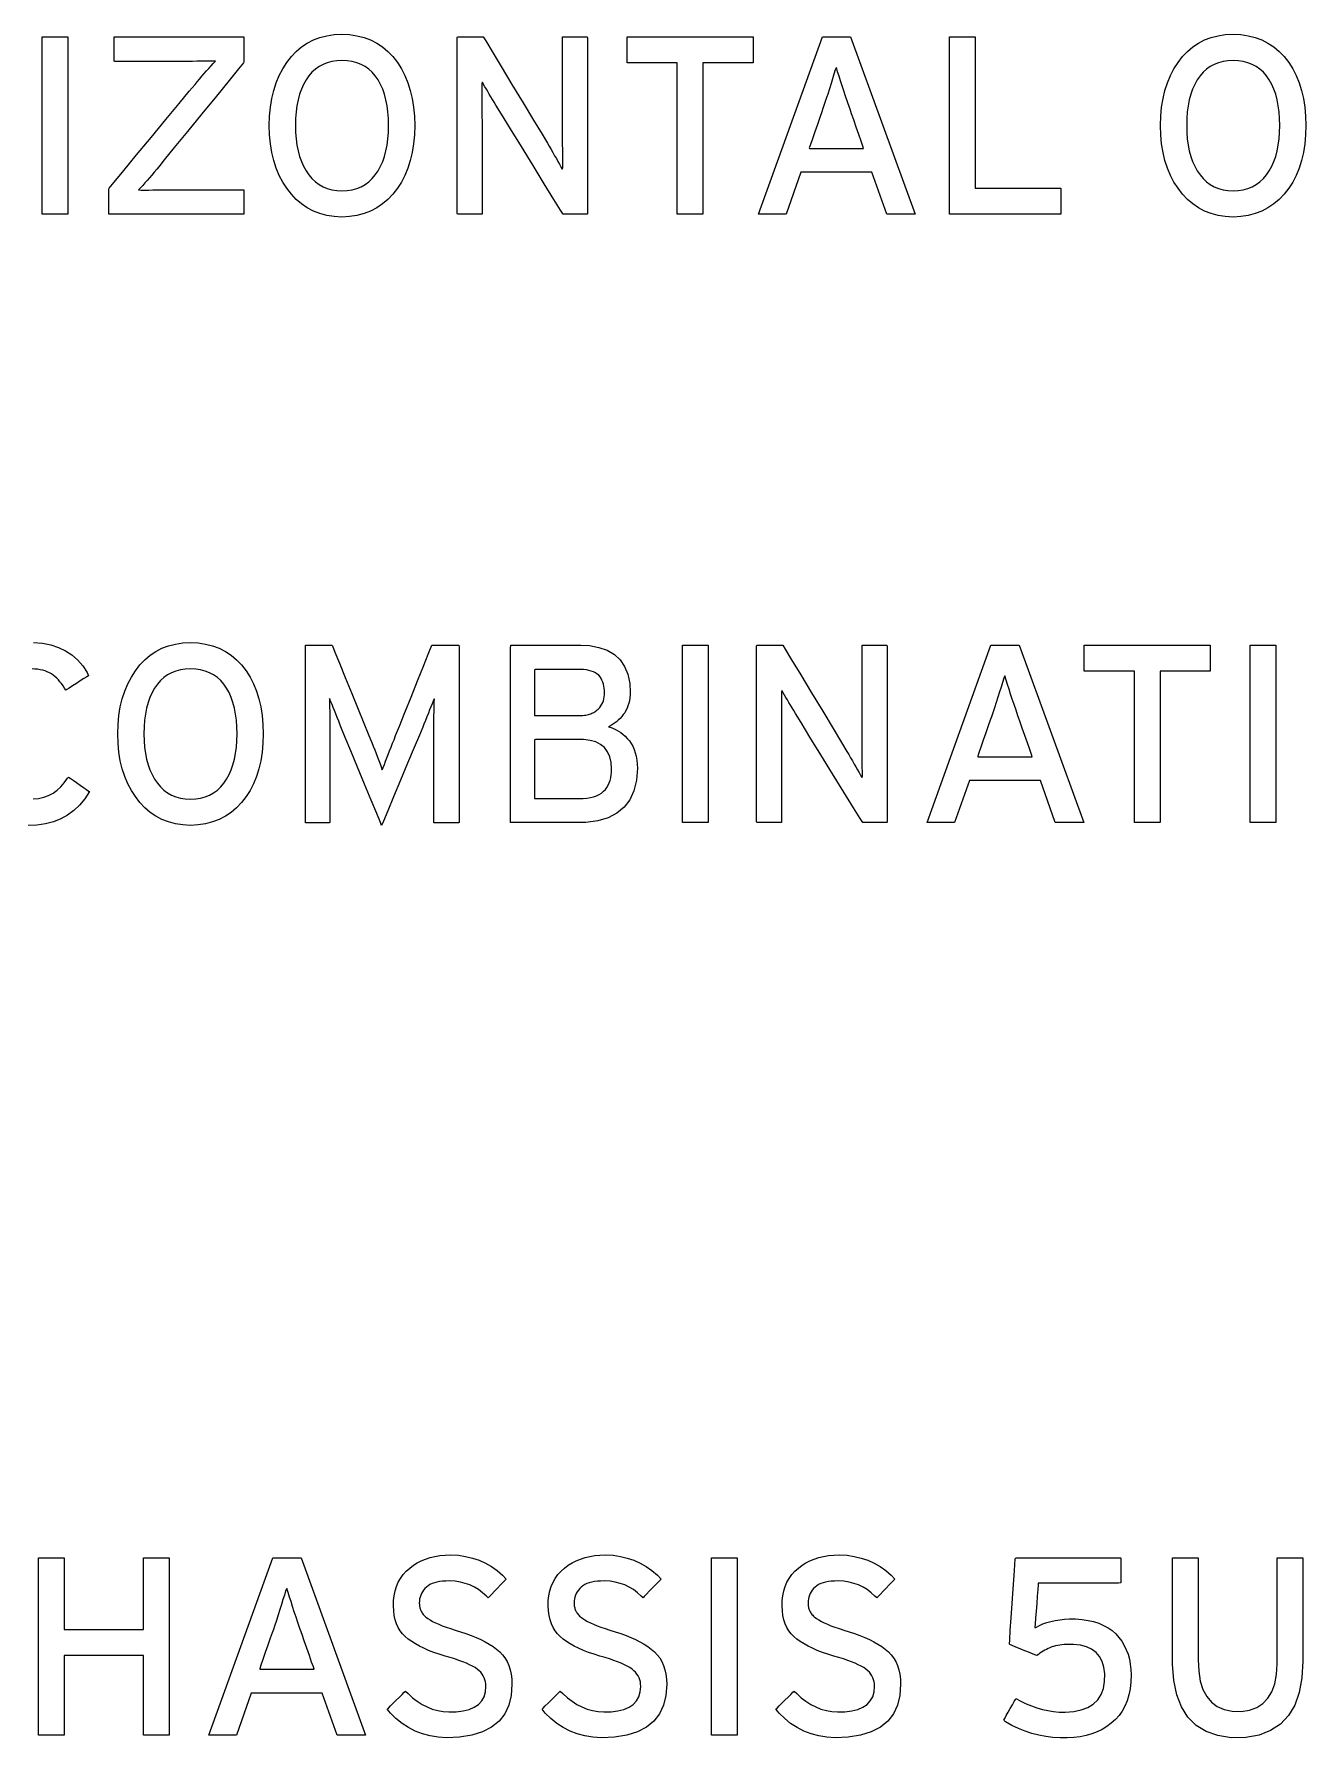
# Model space of a CAD drawing. Extents: x 1 to 47.7, y 0.2 to 35.
# Drawn here: x 8.923 to 10.805, y 24.496 to 27.017 of the extents above; entities that cross this region are included whole.
import ezdxf

# ---------------------------------------------------------------- set-up
doc = ezdxf.new("R2010")
doc.units = 0
doc.header["$MEASUREMENT"] = 0
doc.layers.add('8_0_____DWG', color=7, linetype='CONTINUOUS')

msp = doc.modelspace()

# ---------------------------------------------------------------- linework, layer by layer
at = {"layer": '8_0_____DWG'}
for points in [[(8.9343, 26.75), (8.9343, 27.0124), (8.9724, 27.0124), (8.9724, 26.75), (8.9343, 26.75)], [(9.9123, 26.9739), (9.9123, 26.75), (9.8742, 26.75), (9.8742, 26.9739), (9.8001, 26.9739), (9.8001, 27.0124), (9.9865, 27.0124), (9.9865, 26.9739), (9.9123, 26.9739)], [(10.1842, 26.75), (10.1622, 26.8123), (10.0571, 26.8123), (10.0353, 26.75), (9.9945, 26.75), (10.089, 27.0124), (10.1308, 27.0124), (10.2263, 26.75), (10.1842, 26.75)], [(10.2771, 26.75), (10.2771, 27.0124), (10.3151, 27.0124), (10.3151, 26.7884), (10.4419, 26.7884), (10.4419, 26.75), (10.2771, 26.75)], [(8.9216, 26.1165), (8.9349, 26.1154), (8.9472, 26.113), (8.9586, 26.1093), (8.969, 26.1043), (8.9784, 26.0981), (8.9869, 26.0907), (8.9945, 26.082), (9.001, 26.072), (9.0029, 26.0673), (9.0004, 26.0657), (8.9962, 26.063), (8.9909, 26.0596), (8.9852, 26.0559), (8.9796, 26.0522), (8.9747, 26.0491), (8.9712, 26.0469), (8.9697, 26.0459), (8.9678, 26.049), (8.9656, 26.0524), (8.9633, 26.0556), (8.9609, 26.0585), (8.9585, 26.0613), (8.956, 26.0638), (8.9535, 26.0662), (8.9509, 26.0683), (8.9482, 26.0701), (8.9452, 26.0717), (8.9421, 26.0731), (8.9388, 26.0743), (8.9353, 26.0753), (8.9316, 26.0761), (8.9278, 26.0768), (8.9238, 26.0772), (8.9196, 26.0774)], [(9.8821, 25.85), (9.8821, 26.1124), (9.9202, 26.1124), (9.9202, 25.85), (9.8821, 25.85)], [(10.4336, 25.85), (10.4116, 25.9123), (10.3065, 25.9123), (10.2847, 25.85), (10.2439, 25.85), (10.3384, 26.1124), (10.3801, 26.1124), (10.4757, 25.85), (10.4336, 25.85)], [(10.5889, 26.0739), (10.5889, 25.85), (10.5508, 25.85), (10.5508, 26.0739), (10.4766, 26.0739), (10.4766, 26.1124), (10.6631, 26.1124), (10.6631, 26.0739), (10.5889, 26.0739)], [(10.722, 25.85), (10.722, 26.1124), (10.7601, 26.1124), (10.7601, 25.85), (10.722, 25.85)], [(8.921, 25.885), (8.9292, 25.8859), (8.9369, 25.8876), (8.944, 25.8901), (8.9507, 25.8935), (8.9567, 25.8978), (8.9623, 25.903), (8.9673, 25.909), (8.9718, 25.9158), (8.9735, 25.9174), (8.9761, 25.9156), (8.9802, 25.9127), (8.9853, 25.9092), (8.9907, 25.9055), (8.9959, 25.9019), (9.0003, 25.8989), (9.0033, 25.8967), (9.0045, 25.896), (8.9976, 25.8853), (8.9899, 25.8759), (8.9814, 25.8678), (8.9721, 25.861), (8.962, 25.8554), (8.9511, 25.8511), (8.9393, 25.848), (8.9267, 25.8463), (8.914, 25.8459)], [(9.0844, 24.5), (9.0844, 24.6177), (8.9673, 24.6177), (8.9673, 24.5), (8.9293, 24.5), (8.9293, 24.7624), (8.9673, 24.7624), (8.9673, 24.6562), (9.0844, 24.6562), (9.0844, 24.7624), (9.1224, 24.7624), (9.1224, 24.5), (9.0844, 24.5)], [(9.3711, 24.5), (9.3491, 24.5623), (9.244, 24.5623), (9.2222, 24.5), (9.1814, 24.5), (9.2759, 24.7624), (9.3176, 24.7624), (9.4132, 24.5), (9.3711, 24.5)], [(9.9248, 24.5), (9.9248, 24.7624), (9.9629, 24.7624), (9.9629, 24.5), (9.9248, 24.5)]]:
    msp.add_lwpolyline(points, dxfattribs=at)
for points in [[(9.0334, 26.75), (9.0334, 26.7514), (9.0334, 26.7551), (9.0334, 26.7605), (9.0334, 26.7668), (9.0334, 26.7733), (9.0334, 26.7794), (9.0334, 26.7844), (9.0334, 26.7875), (9.0338, 26.7888), (9.0409, 26.7974), (9.0552, 26.8146), (9.0743, 26.8377), (9.0959, 26.8638), (9.1176, 26.8901), (9.1372, 26.9138), (9.1523, 26.9321), (9.1607, 26.9421), (9.1637, 26.9457), (9.1673, 26.95), (9.1708, 26.9542), (9.1743, 26.9582), (9.1778, 26.9621), (9.1811, 26.9659), (9.1844, 26.9695), (9.1876, 26.973), (9.1908, 26.9764), (9.1867, 26.9767), (9.1811, 26.9766), (9.1754, 26.9765), (9.1696, 26.9764), (9.1635, 26.9763), (9.1572, 26.9762), (9.1508, 26.9762), (9.1441, 26.9761), (9.1382, 26.9761), (9.1337, 26.9761), (9.1235, 26.9761), (9.1094, 26.9761), (9.0932, 26.9761), (9.0766, 26.9761), (9.0613, 26.9761), (9.0493, 26.9761), (9.0421, 26.9761), (9.0409, 26.9764), (9.0409, 26.9787), (9.0409, 26.983), (9.0409, 26.9886), (9.0409, 26.9947), (9.0409, 27.0008), (9.0409, 27.0062), (9.0409, 27.0102), (9.0409, 27.0123), (9.0446, 27.0124), (9.0603, 27.0124), (9.0851, 27.0124), (9.1158, 27.0124), (9.1486, 27.0124), (9.1802, 27.0124), (9.2071, 27.0124), (9.2258, 27.0124), (9.2328, 27.0124), (9.2328, 27.011), (9.2328, 27.0073), (9.2328, 27.0019), (9.2328, 26.9957), (9.2328, 26.9891), (9.2328, 26.983), (9.2328, 26.9781), (9.2328, 26.975), (9.2324, 26.9738), (9.2253, 26.9651), (9.2112, 26.9479), (9.1923, 26.9248), (9.171, 26.8986), (9.1495, 26.8723), (9.1301, 26.8486), (9.1152, 26.8303), (9.107, 26.8203), (9.104, 26.8167), (9.1005, 26.8123), (9.0969, 26.8081), (9.0935, 26.8041), (9.0901, 26.8002), (9.0867, 26.7964), (9.0834, 26.7928), (9.0801, 26.7893), (9.0769, 26.786), (9.081, 26.7856), (9.0865, 26.7858), (9.0922, 26.7859), (9.0981, 26.786), (9.1041, 26.7861), (9.1104, 26.7861), (9.1169, 26.7862), (9.1235, 26.7862), (9.1294, 26.7862), (9.1342, 26.7862), (9.145, 26.7862), (9.16, 26.7862), (9.1772, 26.7862), (9.1949, 26.7862), (9.2111, 26.7862), (9.2239, 26.7862), (9.2315, 26.7862), (9.2328, 26.786), (9.2328, 26.7836), (9.2328, 26.7794), (9.2328, 26.7738), (9.2328, 26.7677), (9.2328, 26.7616), (9.2328, 26.7562), (9.2328, 26.7521), (9.2328, 26.7501), (9.229, 26.75), (9.2127, 26.75), (9.1868, 26.75), (9.155, 26.75), (9.1209, 26.75), (9.088, 26.75), (9.0601, 26.75), (9.0407, 26.75)], [(9.4858, 26.8813), (9.4854, 26.8673), (9.4841, 26.854), (9.4821, 26.8414), (9.4793, 26.8294), (9.4757, 26.8182), (9.4714, 26.8076), (9.4662, 26.7977), (9.4603, 26.7884), (9.4536, 26.7798), (9.4462, 26.772), (9.4383, 26.7652), (9.4297, 26.7595), (9.4205, 26.7547), (9.4108, 26.751), (9.4004, 26.7482), (9.3895, 26.7465), (9.378, 26.7458), (9.3666, 26.7465), (9.3557, 26.7482), (9.3455, 26.751), (9.3359, 26.7547), (9.3269, 26.7595), (9.3184, 26.7652), (9.3106, 26.772), (9.3034, 26.7798), (9.2966, 26.7884), (9.2906, 26.7977), (9.2853, 26.8076), (9.2809, 26.8182), (9.2772, 26.8294), (9.2744, 26.8414), (9.2723, 26.854), (9.271, 26.8673), (9.2705, 26.8813), (9.271, 26.8952), (9.2723, 26.9086), (9.2744, 26.9212), (9.2772, 26.9332), (9.2809, 26.9445), (9.2853, 26.9552), (9.2906, 26.9652), (9.2966, 26.9746), (9.3034, 26.9833), (9.3106, 26.9909), (9.3184, 26.9976), (9.3269, 27.0032), (9.3359, 27.0079), (9.3455, 27.0116), (9.3557, 27.0142), (9.3666, 27.0159), (9.378, 27.0166), (9.3895, 27.0159), (9.4004, 27.0142), (9.4108, 27.0116), (9.4205, 27.0079), (9.4297, 27.0032), (9.4383, 26.9976), (9.4462, 26.9909), (9.4536, 26.9833), (9.4603, 26.9746), (9.4662, 26.9652), (9.4714, 26.9552), (9.4757, 26.9445), (9.4793, 26.9332), (9.4821, 26.9212), (9.4841, 26.9086), (9.4854, 26.8952)], [(9.7054, 26.75), (9.7017, 26.756), (9.6918, 26.772), (9.6776, 26.7951), (9.6609, 26.8222), (9.6436, 26.8504), (9.6274, 26.8766), (9.6143, 26.898), (9.606, 26.9114), (9.6034, 26.9158), (9.6009, 26.9199), (9.5985, 26.9239), (9.5962, 26.9277), (9.594, 26.9315), (9.5918, 26.9352), (9.5898, 26.9387), (9.5878, 26.9421), (9.5859, 26.9454), (9.5851, 26.9433), (9.5851, 26.937), (9.5851, 26.9305), (9.5851, 26.9237), (9.5852, 26.9168), (9.5852, 26.9097), (9.5853, 26.9024), (9.5853, 26.8949), (9.5854, 26.8871), (9.5854, 26.8823), (9.5854, 26.8701), (9.5854, 26.8517), (9.5854, 26.8297), (9.5854, 26.8063), (9.5854, 26.7843), (9.5854, 26.7659), (9.5854, 26.7537), (9.5854, 26.75), (9.5837, 26.75), (9.5798, 26.75), (9.5745, 26.75), (9.5683, 26.75), (9.562, 26.75), (9.5562, 26.75), (9.5517, 26.75), (9.5489, 26.75), (9.5485, 26.7518), (9.5485, 26.7688), (9.5485, 26.7998), (9.5485, 26.8399), (9.5485, 26.8844), (9.5485, 26.9286), (9.5485, 26.9677), (9.5485, 26.9969), (9.5485, 27.0116), (9.5492, 27.0124), (9.5524, 27.0124), (9.5574, 27.0124), (9.5636, 27.0124), (9.5703, 27.0124), (9.5767, 27.0124), (9.5821, 27.0124), (9.5859, 27.0124), (9.5873, 27.0124), (9.5908, 27.0065), (9.6002, 26.9909), (9.6138, 26.9685), (9.6297, 26.9421), (9.6462, 26.9147), (9.6616, 26.8892), (9.6742, 26.8684), (9.6821, 26.8553), (9.6848, 26.8508), (9.6876, 26.8459), (9.6903, 26.8412), (9.6929, 26.8367), (9.6954, 26.8323), (9.6978, 26.8281), (9.7, 26.8241), (9.7022, 26.8202), (9.7042, 26.8166), (9.705, 26.8187), (9.7049, 26.8252), (9.7049, 26.8318), (9.7048, 26.8387), (9.7048, 26.8458), (9.7047, 26.853), (9.7047, 26.8604), (9.7047, 26.868), (9.7047, 26.8758), (9.7047, 26.8806), (9.7047, 26.8928), (9.7047, 26.9111), (9.7047, 26.9331), (9.7047, 26.9563), (9.7047, 26.9783), (9.7047, 26.9966), (9.7047, 27.0087), (9.7047, 27.0124), (9.7064, 27.0124), (9.7103, 27.0124), (9.7156, 27.0124), (9.7218, 27.0124), (9.7281, 27.0124), (9.7339, 27.0124), (9.7385, 27.0124), (9.7412, 27.0124), (9.7416, 27.0105), (9.7416, 26.9935), (9.7416, 26.9626), (9.7416, 26.9225), (9.7416, 26.878), (9.7416, 26.8338), (9.7416, 26.7947), (9.7416, 26.7654), (9.7416, 26.7508), (9.7409, 26.75), (9.738, 26.75), (9.7333, 26.75), (9.7275, 26.75), (9.7213, 26.75), (9.7153, 26.75), (9.7102, 26.75), (9.7067, 26.75)], [(10.8046, 26.8813), (10.8041, 26.8673), (10.8029, 26.854), (10.8008, 26.8414), (10.798, 26.8294), (10.7945, 26.8182), (10.7901, 26.8076), (10.785, 26.7977), (10.7791, 26.7884), (10.7724, 26.7798), (10.765, 26.772), (10.757, 26.7652), (10.7484, 26.7595), (10.7393, 26.7547), (10.7295, 26.751), (10.7192, 26.7482), (10.7083, 26.7465), (10.6967, 26.7458), (10.6853, 26.7465), (10.6745, 26.7482), (10.6643, 26.751), (10.6546, 26.7547), (10.6456, 26.7595), (10.6372, 26.7652), (10.6293, 26.772), (10.6221, 26.7798), (10.6154, 26.7884), (10.6093, 26.7977), (10.6041, 26.8076), (10.5996, 26.8182), (10.596, 26.8294), (10.5931, 26.8414), (10.591, 26.854), (10.5898, 26.8673), (10.5893, 26.8813), (10.5898, 26.8952), (10.591, 26.9086), (10.5931, 26.9212), (10.596, 26.9332), (10.5996, 26.9445), (10.6041, 26.9552), (10.6093, 26.9652), (10.6154, 26.9746), (10.6221, 26.9833), (10.6293, 26.9909), (10.6372, 26.9976), (10.6456, 27.0032), (10.6546, 27.0079), (10.6643, 27.0116), (10.6745, 27.0142), (10.6853, 27.0159), (10.6967, 27.0166), (10.7083, 27.0159), (10.7192, 27.0142), (10.7295, 27.0116), (10.7393, 27.0079), (10.7484, 27.0032), (10.757, 26.9976), (10.765, 26.9909), (10.7724, 26.9833), (10.7791, 26.9746), (10.785, 26.9652), (10.7901, 26.9552), (10.7945, 26.9445), (10.798, 26.9332), (10.8008, 26.9212), (10.8029, 26.9086), (10.8041, 26.8952)], [(9.447, 26.8813), (9.4468, 26.8916), (9.4461, 26.9014), (9.4449, 26.9106), (9.4432, 26.9193), (9.441, 26.9275), (9.4384, 26.9351), (9.4352, 26.9422), (9.4316, 26.9488), (9.4275, 26.9548), (9.4229, 26.96), (9.4179, 26.9646), (9.4124, 26.9684), (9.4064, 26.9716), (9.4, 26.9741), (9.3931, 26.9759), (9.3858, 26.977), (9.378, 26.9774), (9.3704, 26.977), (9.3632, 26.9759), (9.3564, 26.9741), (9.3501, 26.9716), (9.3442, 26.9684), (9.3388, 26.9646), (9.3338, 26.96), (9.3292, 26.9548), (9.325, 26.9488), (9.3214, 26.9422), (9.3182, 26.9351), (9.3155, 26.9275), (9.3132, 26.9193), (9.3115, 26.9106), (9.3103, 26.9014), (9.3096, 26.8916), (9.3093, 26.8813), (9.3096, 26.8711), (9.3103, 26.8614), (9.3115, 26.8523), (9.3132, 26.8437), (9.3155, 26.8356), (9.3182, 26.828), (9.3214, 26.821), (9.325, 26.8144), (9.3292, 26.8083), (9.3338, 26.8029), (9.3388, 26.7981), (9.3442, 26.7941), (9.3501, 26.7908), (9.3564, 26.7882), (9.3632, 26.7864), (9.3704, 26.7853), (9.378, 26.7849), (9.3858, 26.7853), (9.3931, 26.7864), (9.4, 26.7882), (9.4064, 26.7908), (9.4124, 26.7941), (9.4179, 26.7981), (9.4229, 26.8029), (9.4275, 26.8083), (9.4316, 26.8144), (9.4352, 26.821), (9.4384, 26.828), (9.441, 26.8356), (9.4432, 26.8437), (9.4449, 26.8523), (9.4461, 26.8614), (9.4468, 26.8711)], [(10.7658, 26.8813), (10.7655, 26.8916), (10.7648, 26.9014), (10.7636, 26.9106), (10.7619, 26.9193), (10.7598, 26.9275), (10.7571, 26.9351), (10.754, 26.9422), (10.7504, 26.9488), (10.7463, 26.9548), (10.7417, 26.96), (10.7366, 26.9646), (10.7311, 26.9684), (10.7252, 26.9716), (10.7187, 26.9741), (10.7119, 26.9759), (10.7045, 26.977), (10.6967, 26.9774), (10.6891, 26.977), (10.6819, 26.9759), (10.6752, 26.9741), (10.6688, 26.9716), (10.6629, 26.9684), (10.6575, 26.9646), (10.6525, 26.96), (10.6479, 26.9548), (10.6438, 26.9488), (10.6401, 26.9422), (10.6369, 26.9351), (10.6342, 26.9275), (10.632, 26.9193), (10.6303, 26.9106), (10.629, 26.9014), (10.6283, 26.8916), (10.6281, 26.8813), (10.6283, 26.8711), (10.629, 26.8614), (10.6303, 26.8523), (10.632, 26.8437), (10.6342, 26.8356), (10.6369, 26.828), (10.6401, 26.821), (10.6438, 26.8144), (10.6479, 26.8083), (10.6525, 26.8029), (10.6575, 26.7981), (10.6629, 26.7941), (10.6688, 26.7908), (10.6752, 26.7882), (10.6819, 26.7864), (10.6891, 26.7853), (10.6967, 26.7849), (10.7045, 26.7853), (10.7119, 26.7864), (10.7187, 26.7882), (10.7252, 26.7908), (10.7311, 26.7941), (10.7366, 26.7981), (10.7417, 26.8029), (10.7463, 26.8083), (10.7504, 26.8144), (10.754, 26.821), (10.7571, 26.828), (10.7598, 26.8356), (10.7619, 26.8437), (10.7636, 26.8523), (10.7648, 26.8614), (10.7655, 26.8711)], [(10.1291, 26.9078), (10.1262, 26.9164), (10.1234, 26.9247), (10.1208, 26.9326), (10.1183, 26.9402), (10.1159, 26.9475), (10.1137, 26.9543), (10.1116, 26.9609), (10.1097, 26.9671), (10.1079, 26.9635), (10.1061, 26.9571), (10.104, 26.9504), (10.1018, 26.9433), (10.0994, 26.9358), (10.0969, 26.9279), (10.0942, 26.9197), (10.0913, 26.911), (10.0898, 26.9065), (10.088, 26.9015), (10.0851, 26.8932), (10.0816, 26.8829), (10.0778, 26.872), (10.0742, 26.8617), (10.0713, 26.8534), (10.0695, 26.8483), (10.0698, 26.8474), (10.0755, 26.8474), (10.086, 26.8474), (10.0994, 26.8474), (10.1141, 26.8474), (10.1283, 26.8474), (10.1402, 26.8474), (10.148, 26.8474), (10.1501, 26.8475), (10.1489, 26.8509), (10.1464, 26.8581), (10.143, 26.8678), (10.1392, 26.8787), (10.1355, 26.8895), (10.1322, 26.8988), (10.13, 26.9053)], [(9.2617, 25.9813), (9.2612, 25.9673), (9.26, 25.954), (9.258, 25.9414), (9.2552, 25.9295), (9.2516, 25.9182), (9.2472, 25.9076), (9.2421, 25.8977), (9.2362, 25.8884), (9.2295, 25.8798), (9.2221, 25.872), (9.2141, 25.8652), (9.2056, 25.8595), (9.1964, 25.8547), (9.1867, 25.851), (9.1763, 25.8482), (9.1654, 25.8465), (9.1539, 25.8458), (9.1425, 25.8465), (9.1316, 25.8482), (9.1214, 25.851), (9.1118, 25.8547), (9.1027, 25.8595), (9.0943, 25.8652), (9.0865, 25.872), (9.0792, 25.8798), (9.0725, 25.8884), (9.0665, 25.8977), (9.0612, 25.9076), (9.0568, 25.9182), (9.0531, 25.9295), (9.0502, 25.9414), (9.0482, 25.954), (9.0469, 25.9673), (9.0464, 25.9813), (9.0469, 25.9953), (9.0482, 26.0086), (9.0502, 26.0212), (9.0531, 26.0332), (9.0568, 26.0446), (9.0612, 26.0552), (9.0665, 26.0653), (9.0725, 26.0746), (9.0792, 26.0833), (9.0865, 26.0909), (9.0943, 26.0976), (9.1027, 26.1032), (9.1118, 26.1079), (9.1214, 26.1116), (9.1316, 26.1142), (9.1425, 26.1159), (9.1539, 26.1166), (9.1654, 26.1159), (9.1763, 26.1142), (9.1867, 26.1116), (9.1964, 26.1079), (9.2056, 26.1032), (9.2141, 26.0976), (9.2221, 26.0909), (9.2295, 26.0833), (9.2362, 26.0746), (9.2421, 26.0653), (9.2472, 26.0552), (9.2516, 26.0446), (9.2552, 26.0332), (9.258, 26.0212), (9.26, 26.0086), (9.2612, 25.9953)], [(9.5142, 25.8499), (9.5142, 25.8549), (9.5142, 25.8682), (9.5142, 25.8875), (9.5142, 25.9101), (9.5142, 25.9337), (9.5142, 25.9558), (9.5142, 25.9739), (9.5142, 25.9857), (9.5142, 25.9902), (9.5142, 25.9966), (9.5143, 26.0027), (9.5143, 26.0085), (9.5144, 26.0139), (9.5145, 26.0191), (9.5146, 26.0239), (9.5147, 26.0285), (9.5149, 26.0327), (9.5144, 26.0333), (9.5129, 26.0296), (9.5114, 26.0256), (9.5097, 26.0214), (9.5079, 26.0168), (9.506, 26.0119), (9.5039, 26.0067), (9.5017, 26.0013), (9.4994, 25.9955), (9.4976, 25.9911), (9.4928, 25.9795), (9.485, 25.9609), (9.4753, 25.9377), (9.4648, 25.9126), (9.4546, 25.8883), (9.4459, 25.8673), (9.4396, 25.8523), (9.4369, 25.8459), (9.4351, 25.85), (9.4296, 25.8634), (9.4214, 25.8833), (9.4116, 25.9071), (9.4012, 25.9322), (9.3913, 25.956), (9.3831, 25.9759), (9.3776, 25.9893), (9.3756, 25.9942), (9.3733, 26), (9.3711, 26.0055), (9.369, 26.0108), (9.367, 26.0157), (9.3652, 26.0204), (9.3635, 26.0247), (9.3619, 26.0288), (9.3604, 26.0325), (9.3595, 26.0336), (9.3597, 26.0294), (9.3598, 26.025), (9.3599, 26.0202), (9.36, 26.0151), (9.3601, 26.0097), (9.3602, 26.004), (9.3602, 25.998), (9.3602, 25.9916), (9.3602, 25.9871), (9.3602, 25.9772), (9.3602, 25.9603), (9.3602, 25.9388), (9.3602, 25.9154), (9.3602, 25.8923), (9.3602, 25.8721), (9.3602, 25.8572), (9.3602, 25.8501), (9.3594, 25.8499), (9.3564, 25.8499), (9.3517, 25.8499), (9.346, 25.8499), (9.3399, 25.8499), (9.3341, 25.8499), (9.3291, 25.8499), (9.3257, 25.8499), (9.3244, 25.8499), (9.3244, 25.8593), (9.3244, 25.8846), (9.3244, 25.9209), (9.3244, 25.9637), (9.3244, 26.0084), (9.3244, 26.0502), (9.3244, 26.0844), (9.3244, 26.1066), (9.3244, 26.1124), (9.3264, 26.1124), (9.3307, 26.1124), (9.3364, 26.1124), (9.3429, 26.1124), (9.3496, 26.1124), (9.3557, 26.1124), (9.3604, 26.1124), (9.3633, 26.1124), (9.3641, 26.1113), (9.3678, 26.1023), (9.3745, 26.0859), (9.3831, 26.0647), (9.3927, 26.0411), (9.4022, 26.0177), (9.4107, 25.9969), (9.4171, 25.9813), (9.4204, 25.9732), (9.4222, 25.9687), (9.4245, 25.963), (9.4268, 25.9576), (9.4289, 25.9522), (9.4309, 25.947), (9.4328, 25.942), (9.4346, 25.9372), (9.4362, 25.9325), (9.4378, 25.928), (9.4393, 25.9314), (9.441, 25.936), (9.4427, 25.9408), (9.4446, 25.9457), (9.4465, 25.9509), (9.4486, 25.9562), (9.4508, 25.9617), (9.453, 25.9674), (9.4552, 25.9726), (9.4576, 25.9787), (9.4633, 25.9929), (9.4712, 26.0128), (9.4804, 26.0358), (9.4899, 26.0596), (9.4987, 26.0815), (9.5057, 26.0992), (9.5101, 26.1101), (9.5112, 26.1124), (9.5135, 26.1124), (9.5181, 26.1124), (9.5241, 26.1124), (9.5309, 26.1124), (9.5377, 26.1124), (9.5439, 26.1124), (9.5486, 26.1124), (9.5513, 26.1124), (9.5516, 26.1094), (9.5516, 26.0906), (9.5516, 26.0586), (9.5516, 26.0181), (9.5516, 25.9737), (9.5516, 25.93), (9.5516, 25.8918), (9.5516, 25.8637), (9.5516, 25.8504), (9.5507, 25.8499), (9.5476, 25.8499), (9.5427, 25.8499), (9.5368, 25.8499), (9.5304, 25.8499), (9.5243, 25.8499), (9.5191, 25.8499), (9.5156, 25.8499)], [(9.8153, 25.9305), (9.8139, 25.9127), (9.8102, 25.8972), (9.8041, 25.8839), (9.7958, 25.8728), (9.7851, 25.8639), (9.7721, 25.8572), (9.7568, 25.8526), (9.7391, 25.8503), (9.7276, 25.85), (9.7207, 25.85), (9.7083, 25.85), (9.6924, 25.85), (9.6749, 25.85), (9.6577, 25.85), (9.6428, 25.85), (9.6321, 25.85), (9.6275, 25.85), (9.6274, 25.8579), (9.6274, 25.8827), (9.6274, 25.9195), (9.6274, 25.9633), (9.6274, 26.0091), (9.6274, 26.0518), (9.6274, 26.0864), (9.6274, 26.1079), (9.6279, 26.1124), (9.6342, 26.1124), (9.6465, 26.1124), (9.6626, 26.1124), (9.6806, 26.1124), (9.6986, 26.1124), (9.7144, 26.1124), (9.7261, 26.1124), (9.7316, 26.1124), (9.7442, 26.1118), (9.7584, 26.1093), (9.7708, 26.105), (9.7812, 26.0989), (9.7897, 26.0909), (9.7963, 26.0811), (9.8011, 26.0695), (9.8039, 26.056), (9.8048, 26.0432), (9.8046, 26.0388), (9.8042, 26.0345), (9.8035, 26.0304), (9.8026, 26.0265), (9.8014, 26.0228), (9.8, 26.0192), (9.7984, 26.0158), (9.7965, 26.0126), (9.7943, 26.0097), (9.7921, 26.0068), (9.7897, 26.0042), (9.7871, 26.0017), (9.7844, 25.9993), (9.7816, 25.9971), (9.7785, 25.9951), (9.7754, 25.9932), (9.7728, 25.9916), (9.7765, 25.9905), (9.7802, 25.9892), (9.7838, 25.9875), (9.7873, 25.9855), (9.7907, 25.9832), (9.794, 25.9806), (9.7973, 25.9777), (9.8004, 25.9745), (9.8035, 25.971), (9.8062, 25.9671), (9.8085, 25.9629), (9.8105, 25.9583), (9.8122, 25.9534), (9.8135, 25.9482), (9.8144, 25.9426), (9.815, 25.9367)], [(10.1487, 25.85), (10.145, 25.856), (10.1351, 25.872), (10.1209, 25.8951), (10.1042, 25.9222), (10.0869, 25.9504), (10.0707, 25.9766), (10.0576, 25.998), (10.0493, 26.0114), (10.0466, 26.0158), (10.0442, 26.0199), (10.0418, 26.0239), (10.0395, 26.0278), (10.0373, 26.0315), (10.0351, 26.0352), (10.0331, 26.0387), (10.0311, 26.0421), (10.0292, 26.0454), (10.0284, 26.0433), (10.0284, 26.037), (10.0284, 26.0305), (10.0284, 26.0237), (10.0285, 26.0168), (10.0285, 26.0097), (10.0286, 26.0024), (10.0286, 25.9949), (10.0287, 25.9871), (10.0287, 25.9823), (10.0287, 25.9701), (10.0287, 25.9517), (10.0287, 25.9297), (10.0287, 25.9063), (10.0287, 25.8843), (10.0287, 25.8659), (10.0287, 25.8537), (10.0287, 25.85), (10.027, 25.85), (10.0231, 25.85), (10.0178, 25.85), (10.0116, 25.85), (10.0053, 25.85), (9.9995, 25.85), (9.995, 25.85), (9.9922, 25.85), (9.9918, 25.8518), (9.9918, 25.8688), (9.9918, 25.8998), (9.9918, 25.9399), (9.9918, 25.9844), (9.9918, 26.0286), (9.9918, 26.0677), (9.9918, 26.0969), (9.9918, 26.1116), (9.9925, 26.1124), (9.9957, 26.1124), (10.0007, 26.1124), (10.0069, 26.1124), (10.0136, 26.1124), (10.02, 26.1124), (10.0254, 26.1124), (10.0292, 26.1124), (10.0306, 26.1124), (10.0341, 26.1065), (10.0435, 26.091), (10.0571, 26.0685), (10.073, 26.0421), (10.0895, 26.0147), (10.1049, 25.9892), (10.1175, 25.9684), (10.1254, 25.9553), (10.1281, 25.9508), (10.1309, 25.9459), (10.1336, 25.9412), (10.1362, 25.9367), (10.1387, 25.9323), (10.1411, 25.9281), (10.1433, 25.9241), (10.1455, 25.9202), (10.1475, 25.9166), (10.1483, 25.9187), (10.1482, 25.9252), (10.1481, 25.9319), (10.1481, 25.9387), (10.148, 25.9458), (10.148, 25.953), (10.148, 25.9604), (10.148, 25.968), (10.148, 25.9758), (10.148, 25.9806), (10.148, 25.9928), (10.148, 26.0111), (10.148, 26.0331), (10.148, 26.0563), (10.148, 26.0783), (10.148, 26.0966), (10.148, 26.1087), (10.148, 26.1124), (10.1497, 26.1124), (10.1536, 26.1124), (10.1589, 26.1124), (10.1651, 26.1124), (10.1714, 26.1124), (10.1772, 26.1124), (10.1818, 26.1124), (10.1845, 26.1124), (10.1849, 26.1105), (10.1849, 26.0935), (10.1849, 26.0626), (10.1849, 26.0225), (10.1849, 25.978), (10.1849, 25.9338), (10.1849, 25.8947), (10.1849, 25.8654), (10.1849, 25.8508), (10.1842, 25.85), (10.1813, 25.85), (10.1766, 25.85), (10.1708, 25.85), (10.1646, 25.85), (10.1586, 25.85), (10.1535, 25.85), (10.15, 25.85)], [(9.2229, 25.9813), (9.2227, 25.9916), (9.222, 26.0014), (9.2208, 26.0106), (9.2191, 26.0193), (9.2169, 26.0275), (9.2143, 26.0351), (9.2111, 26.0423), (9.2075, 26.0488), (9.2034, 26.0548), (9.1988, 26.06), (9.1938, 26.0646), (9.1883, 26.0684), (9.1823, 26.0716), (9.1759, 26.0741), (9.169, 26.0759), (9.1617, 26.077), (9.1539, 26.0774), (9.1462, 26.077), (9.139, 26.0759), (9.1323, 26.0741), (9.126, 26.0716), (9.1201, 26.0684), (9.1146, 26.0646), (9.1096, 26.06), (9.1051, 26.0548), (9.1009, 26.0488), (9.0972, 26.0423), (9.094, 26.0351), (9.0913, 26.0275), (9.0891, 26.0193), (9.0874, 26.0106), (9.0862, 26.0014), (9.0854, 25.9916), (9.0852, 25.9813), (9.0854, 25.9711), (9.0862, 25.9614), (9.0874, 25.9523), (9.0891, 25.9437), (9.0913, 25.9356), (9.094, 25.928), (9.0972, 25.921), (9.1009, 25.9144), (9.1051, 25.9083), (9.1096, 25.9029), (9.1146, 25.8981), (9.1201, 25.8941), (9.126, 25.8908), (9.1323, 25.8882), (9.139, 25.8864), (9.1462, 25.8853), (9.1539, 25.8849), (9.1617, 25.8853), (9.169, 25.8864), (9.1759, 25.8882), (9.1823, 25.8908), (9.1883, 25.8941), (9.1938, 25.8981), (9.1988, 25.9029), (9.2034, 25.9083), (9.2075, 25.9144), (9.2111, 25.921), (9.2143, 25.928), (9.2169, 25.9356), (9.2191, 25.9437), (9.2208, 25.9523), (9.222, 25.9614), (9.2227, 25.9711)], [(9.7667, 26.0421), (9.7666, 26.0455), (9.7663, 26.0488), (9.7658, 26.0519), (9.7651, 26.0549), (9.7641, 26.0578), (9.7629, 26.0606), (9.7616, 26.0632), (9.76, 26.0656), (9.7581, 26.0679), (9.7557, 26.0698), (9.7531, 26.0715), (9.7502, 26.073), (9.747, 26.0742), (9.7436, 26.0751), (9.7398, 26.0758), (9.7358, 26.0763), (9.7315, 26.0765), (9.7289, 26.0765), (9.7219, 26.0765), (9.712, 26.0765), (9.7004, 26.0765), (9.6884, 26.0765), (9.6775, 26.0765), (9.6689, 26.0765), (9.6639, 26.0765), (9.6632, 26.0758), (9.6632, 26.0709), (9.6632, 26.0623), (9.6632, 26.0514), (9.6632, 26.0395), (9.6632, 26.028), (9.6632, 26.0181), (9.6632, 26.0111), (9.6632, 26.0085), (9.6659, 26.0085), (9.6728, 26.0085), (9.6827, 26.0085), (9.6944, 26.0085), (9.7063, 26.0085), (9.7172, 26.0085), (9.7258, 26.0085), (9.7308, 26.0085), (9.7326, 26.0086), (9.7348, 26.0086), (9.7369, 26.0088), (9.739, 26.0091), (9.7409, 26.0094), (9.7428, 26.0098), (9.7445, 26.0104), (9.7462, 26.011), (9.7478, 26.0117), (9.7493, 26.0124), (9.7507, 26.0131), (9.7521, 26.0139), (9.7535, 26.0148), (9.7548, 26.0157), (9.756, 26.0166), (9.7571, 26.0176), (9.7582, 26.0186), (9.7597, 26.0203), (9.7613, 26.0226), (9.7628, 26.025), (9.764, 26.0276), (9.765, 26.0302), (9.7657, 26.033), (9.7663, 26.0359), (9.7666, 26.0389)], [(10.3785, 26.0078), (10.3756, 26.0164), (10.3728, 26.0247), (10.3701, 26.0327), (10.3676, 26.0402), (10.3653, 26.0475), (10.3631, 26.0543), (10.361, 26.0609), (10.3591, 26.0671), (10.3573, 26.0635), (10.3554, 26.0571), (10.3534, 26.0504), (10.3512, 26.0433), (10.3488, 26.0358), (10.3463, 26.0279), (10.3436, 26.0197), (10.3407, 26.011), (10.3392, 26.0065), (10.3374, 26.0015), (10.3345, 25.9932), (10.3309, 25.9829), (10.3271, 25.972), (10.3236, 25.9617), (10.3207, 25.9534), (10.3189, 25.9483), (10.3192, 25.9474), (10.3249, 25.9474), (10.3353, 25.9474), (10.3488, 25.9474), (10.3635, 25.9474), (10.3777, 25.9474), (10.3895, 25.9474), (10.3974, 25.9474), (10.3995, 25.9475), (10.3983, 25.9509), (10.3958, 25.9581), (10.3924, 25.9678), (10.3886, 25.9787), (10.3849, 25.9895), (10.3816, 25.9988), (10.3793, 26.0053)], [(9.7772, 25.9294), (9.7764, 25.9391), (9.7743, 25.9475), (9.771, 25.9548), (9.7665, 25.9609), (9.7606, 25.9657), (9.7536, 25.9693), (9.7452, 25.9717), (9.7357, 25.9729), (9.7309, 25.973), (9.725, 25.973), (9.7155, 25.973), (9.7039, 25.973), (9.6915, 25.973), (9.6799, 25.973), (9.6704, 25.973), (9.6645, 25.973), (9.6632, 25.9726), (9.6632, 25.9671), (9.6632, 25.9564), (9.6632, 25.9424), (9.6632, 25.9268), (9.6632, 25.9116), (9.6632, 25.8985), (9.6632, 25.8893), (9.6632, 25.8859), (9.6659, 25.8859), (9.6731, 25.8859), (9.6833, 25.8859), (9.6951, 25.8859), (9.7072, 25.8859), (9.7181, 25.8859), (9.7265, 25.8859), (9.7308, 25.8859), (9.7351, 25.8859), (9.7407, 25.8864), (9.7458, 25.8871), (9.7506, 25.8882), (9.7549, 25.8897), (9.7588, 25.8916), (9.7622, 25.8937), (9.7653, 25.8963), (9.7679, 25.8991), (9.7701, 25.9021), (9.7719, 25.9053), (9.7735, 25.9088), (9.7749, 25.9125), (9.7759, 25.9164), (9.7766, 25.9205), (9.777, 25.9248)], [(9.6296, 24.5753), (9.6285, 24.5588), (9.625, 24.5441), (9.619, 24.5314), (9.6106, 24.5207), (9.5996, 24.5118), (9.5863, 24.5049), (9.5704, 24.4999), (9.5521, 24.4968), (9.533, 24.4959), (9.5205, 24.4969), (9.5086, 24.4989), (9.4973, 24.5019), (9.4866, 24.506), (9.4765, 24.5111), (9.467, 24.5172), (9.4581, 24.5244), (9.4499, 24.5326), (9.4452, 24.5383), (9.4468, 24.54), (9.4499, 24.5431), (9.454, 24.5471), (9.4586, 24.5517), (9.4632, 24.5562), (9.4673, 24.5603), (9.4704, 24.5635), (9.4722, 24.5652), (9.476, 24.5615), (9.4827, 24.5554), (9.4896, 24.55), (9.4967, 24.5454), (9.5042, 24.5416), (9.5118, 24.5386), (9.5198, 24.5364), (9.528, 24.5349), (9.5365, 24.5342), (9.5472, 24.5345), (9.5575, 24.5357), (9.5664, 24.538), (9.5739, 24.5412), (9.5801, 24.5454), (9.5849, 24.5506), (9.5884, 24.5568), (9.5905, 24.5639), (9.5912, 24.5721), (9.5911, 24.5757), (9.5906, 24.5789), (9.5898, 24.582), (9.5887, 24.5849), (9.5873, 24.5877), (9.5855, 24.5904), (9.5835, 24.5929), (9.5811, 24.5953), (9.5783, 24.5976), (9.5751, 24.5998), (9.5713, 24.602), (9.567, 24.6042), (9.5623, 24.6064), (9.557, 24.6085), (9.5513, 24.6106), (9.5451, 24.6127), (9.5384, 24.6148), (9.5307, 24.617), (9.5221, 24.6196), (9.514, 24.6224), (9.5064, 24.6253), (9.4993, 24.6284), (9.4928, 24.6316), (9.4868, 24.6349), (9.4813, 24.6384), (9.4763, 24.642), (9.4718, 24.6457), (9.4678, 24.6498), (9.4644, 24.6543), (9.4614, 24.6593), (9.4589, 24.6648), (9.457, 24.6707), (9.4556, 24.6771), (9.4547, 24.684), (9.4543, 24.6913), (9.4545, 24.699), (9.4553, 24.7063), (9.4567, 24.7133), (9.4588, 24.7199), (9.4615, 24.7261), (9.4648, 24.7319), (9.4687, 24.7374), (9.4732, 24.7424), (9.4784, 24.7471), (9.4838, 24.7512), (9.4895, 24.7548), (9.4956, 24.7579), (9.502, 24.7605), (9.5087, 24.7627), (9.5158, 24.7644), (9.5231, 24.7656), (9.5309, 24.7663), (9.5392, 24.7666), (9.5504, 24.766), (9.5611, 24.7644), (9.5713, 24.762), (9.5812, 24.7587), (9.5905, 24.7545), (9.5994, 24.7494), (9.6079, 24.7434), (9.6159, 24.7365), (9.6212, 24.7309), (9.6197, 24.7294), (9.6168, 24.7263), (9.6128, 24.7222), (9.6084, 24.7176), (9.6038, 24.7129), (9.5997, 24.7086), (9.5965, 24.7052), (9.5946, 24.7033), (9.5918, 24.7057), (9.5863, 24.7107), (9.5804, 24.7152), (9.5742, 24.7189), (9.5676, 24.7221), (9.5607, 24.7245), (9.5534, 24.7264), (9.5458, 24.7276), (9.5378, 24.7281), (9.5318, 24.728), (9.5271, 24.7277), (9.5227, 24.7271), (9.5187, 24.7264), (9.5149, 24.7253), (9.5115, 24.7241), (9.5084, 24.7227), (9.5056, 24.721), (9.5031, 24.7191), (9.5009, 24.7169), (9.499, 24.7146), (9.4973, 24.7122), (9.4958, 24.7097), (9.4947, 24.7071), (9.4938, 24.7043), (9.4931, 24.7014), (9.4928, 24.6985), (9.4926, 24.6954), (9.4927, 24.6939), (9.4928, 24.6924), (9.4929, 24.691), (9.4932, 24.6896), (9.4935, 24.6883), (9.4938, 24.687), (9.4942, 24.6858), (9.4947, 24.6846), (9.4953, 24.6835), (9.4959, 24.6822), (9.4967, 24.681), (9.4975, 24.6798), (9.4985, 24.6786), (9.4995, 24.6774), (9.5007, 24.6762), (9.502, 24.6751), (9.5034, 24.6739), (9.5054, 24.6724), (9.5086, 24.6704), (9.5123, 24.6683), (9.5166, 24.6662), (9.5213, 24.6641), (9.5266, 24.6619), (9.5324, 24.6598), (9.5387, 24.6576), (9.5455, 24.6554), (9.5535, 24.653), (9.5616, 24.6503), (9.5694, 24.6475), (9.5767, 24.6445), (9.5836, 24.6414), (9.5901, 24.6381), (9.5961, 24.6347), (9.6017, 24.6311), (9.6069, 24.6274), (9.6116, 24.6234), (9.6157, 24.619), (9.6193, 24.6141), (9.6224, 24.6088), (9.6249, 24.603), (9.6269, 24.5968), (9.6284, 24.5901), (9.6293, 24.5829)], [(9.8587, 24.5753), (9.8576, 24.5588), (9.8541, 24.5441), (9.8481, 24.5314), (9.8396, 24.5207), (9.8287, 24.5118), (9.8153, 24.5049), (9.7995, 24.4999), (9.7812, 24.4968), (9.7621, 24.4959), (9.7496, 24.4969), (9.7377, 24.4989), (9.7264, 24.5019), (9.7157, 24.506), (9.7056, 24.5111), (9.6961, 24.5172), (9.6872, 24.5244), (9.6789, 24.5326), (9.6742, 24.5383), (9.6759, 24.54), (9.679, 24.5431), (9.6831, 24.5471), (9.6876, 24.5517), (9.6922, 24.5562), (9.6963, 24.5603), (9.6995, 24.5635), (9.7012, 24.5652), (9.7051, 24.5615), (9.7117, 24.5554), (9.7186, 24.55), (9.7258, 24.5454), (9.7332, 24.5416), (9.7409, 24.5386), (9.7489, 24.5364), (9.7571, 24.5349), (9.7655, 24.5342), (9.7763, 24.5345), (9.7865, 24.5357), (9.7954, 24.538), (9.803, 24.5412), (9.8091, 24.5454), (9.814, 24.5506), (9.8174, 24.5568), (9.8195, 24.5639), (9.8203, 24.5721), (9.8201, 24.5757), (9.8197, 24.5789), (9.8189, 24.582), (9.8178, 24.5849), (9.8163, 24.5877), (9.8146, 24.5904), (9.8125, 24.5929), (9.8101, 24.5953), (9.8074, 24.5976), (9.8041, 24.5998), (9.8003, 24.602), (9.7961, 24.6042), (9.7913, 24.6064), (9.7861, 24.6085), (9.7804, 24.6106), (9.7742, 24.6127), (9.7675, 24.6148), (9.7598, 24.617), (9.7512, 24.6196), (9.7431, 24.6224), (9.7355, 24.6253), (9.7284, 24.6284), (9.7219, 24.6316), (9.7158, 24.6349), (9.7103, 24.6384), (9.7054, 24.642), (9.7009, 24.6457), (9.6969, 24.6498), (9.6934, 24.6543), (9.6905, 24.6593), (9.688, 24.6648), (9.6861, 24.6707), (9.6846, 24.6771), (9.6837, 24.684), (9.6833, 24.6913), (9.6835, 24.699), (9.6844, 24.7063), (9.6858, 24.7133), (9.6879, 24.7199), (9.6905, 24.7261), (9.6938, 24.7319), (9.6978, 24.7374), (9.7023, 24.7424), (9.7074, 24.7471), (9.7129, 24.7512), (9.7186, 24.7548), (9.7247, 24.7579), (9.7311, 24.7605), (9.7378, 24.7627), (9.7448, 24.7644), (9.7522, 24.7656), (9.7599, 24.7663), (9.7683, 24.7666), (9.7794, 24.766), (9.7902, 24.7644), (9.8004, 24.762), (9.8102, 24.7587), (9.8196, 24.7545), (9.8285, 24.7494), (9.8369, 24.7434), (9.8449, 24.7365), (9.8503, 24.7309), (9.8488, 24.7294), (9.8459, 24.7263), (9.8419, 24.7222), (9.8374, 24.7176), (9.8329, 24.7129), (9.8288, 24.7086), (9.8255, 24.7052), (9.8237, 24.7033), (9.8209, 24.7057), (9.8153, 24.7107), (9.8095, 24.7152), (9.8032, 24.7189), (9.7967, 24.7221), (9.7897, 24.7245), (9.7825, 24.7264), (9.7748, 24.7276), (9.7669, 24.7281), (9.7608, 24.728), (9.7562, 24.7277), (9.7518, 24.7271), (9.7478, 24.7264), (9.744, 24.7253), (9.7406, 24.7241), (9.7375, 24.7227), (9.7347, 24.721), (9.7322, 24.7191), (9.73, 24.7169), (9.728, 24.7146), (9.7263, 24.7122), (9.7249, 24.7097), (9.7238, 24.7071), (9.7229, 24.7043), (9.7222, 24.7014), (9.7218, 24.6985), (9.7217, 24.6954), (9.7218, 24.6939), (9.7219, 24.6924), (9.722, 24.691), (9.7222, 24.6896), (9.7225, 24.6883), (9.7229, 24.687), (9.7233, 24.6858), (9.7238, 24.6846), (9.7243, 24.6835), (9.725, 24.6822), (9.7257, 24.681), (9.7266, 24.6798), (9.7275, 24.6786), (9.7286, 24.6774), (9.7298, 24.6762), (9.731, 24.6751), (9.7324, 24.6739), (9.7345, 24.6724), (9.7377, 24.6704), (9.7414, 24.6683), (9.7457, 24.6662), (9.7504, 24.6641), (9.7557, 24.6619), (9.7614, 24.6598), (9.7677, 24.6576), (9.7745, 24.6554), (9.7825, 24.653), (9.7907, 24.6503), (9.7985, 24.6475), (9.8058, 24.6445), (9.8127, 24.6414), (9.8191, 24.6381), (9.8252, 24.6347), (9.8308, 24.6311), (9.8359, 24.6274), (9.8406, 24.6234), (9.8448, 24.619), (9.8484, 24.6141), (9.8515, 24.6088), (9.854, 24.603), (9.856, 24.5968), (9.8574, 24.5901), (9.8583, 24.5829)], [(10.2047, 24.5753), (10.2037, 24.5588), (10.2001, 24.5441), (10.1941, 24.5314), (10.1857, 24.5207), (10.1748, 24.5118), (10.1614, 24.5049), (10.1455, 24.4999), (10.1272, 24.4968), (10.1081, 24.4959), (10.0956, 24.4969), (10.0837, 24.4989), (10.0724, 24.5019), (10.0617, 24.506), (10.0516, 24.5111), (10.0421, 24.5172), (10.0333, 24.5244), (10.025, 24.5326), (10.0203, 24.5383), (10.022, 24.54), (10.0251, 24.5431), (10.0291, 24.5471), (10.0337, 24.5517), (10.0383, 24.5562), (10.0424, 24.5603), (10.0455, 24.5635), (10.0473, 24.5652), (10.0512, 24.5615), (10.0578, 24.5554), (10.0647, 24.55), (10.0719, 24.5454), (10.0793, 24.5416), (10.087, 24.5386), (10.0949, 24.5364), (10.1031, 24.5349), (10.1116, 24.5342), (10.1224, 24.5345), (10.1326, 24.5357), (10.1415, 24.538), (10.149, 24.5412), (10.1552, 24.5454), (10.16, 24.5506), (10.1635, 24.5568), (10.1656, 24.5639), (10.1663, 24.5721), (10.1662, 24.5757), (10.1657, 24.5789), (10.1649, 24.582), (10.1638, 24.5849), (10.1624, 24.5877), (10.1607, 24.5904), (10.1586, 24.5929), (10.1562, 24.5953), (10.1535, 24.5976), (10.1502, 24.5998), (10.1464, 24.602), (10.1421, 24.6042), (10.1374, 24.6064), (10.1322, 24.6085), (10.1265, 24.6106), (10.1203, 24.6127), (10.1136, 24.6148), (10.1059, 24.617), (10.0972, 24.6196), (10.0891, 24.6224), (10.0815, 24.6253), (10.0745, 24.6284), (10.0679, 24.6316), (10.0619, 24.6349), (10.0564, 24.6384), (10.0514, 24.642), (10.0469, 24.6457), (10.043, 24.6498), (10.0395, 24.6543), (10.0365, 24.6593), (10.0341, 24.6648), (10.0321, 24.6707), (10.0307, 24.6771), (10.0298, 24.684), (10.0294, 24.6913), (10.0296, 24.699), (10.0304, 24.7063), (10.0319, 24.7133), (10.0339, 24.7199), (10.0366, 24.7261), (10.0399, 24.7319), (10.0438, 24.7374), (10.0483, 24.7424), (10.0535, 24.7471), (10.0589, 24.7512), (10.0647, 24.7548), (10.0707, 24.7579), (10.0771, 24.7605), (10.0838, 24.7627), (10.0909, 24.7644), (10.0983, 24.7656), (10.106, 24.7663), (10.1143, 24.7666), (10.1255, 24.766), (10.1362, 24.7644), (10.1465, 24.762), (10.1563, 24.7587), (10.1656, 24.7545), (10.1745, 24.7494), (10.183, 24.7434), (10.191, 24.7365), (10.1963, 24.7309), (10.1949, 24.7294), (10.1919, 24.7263), (10.188, 24.7222), (10.1835, 24.7176), (10.1789, 24.7129), (10.1748, 24.7086), (10.1716, 24.7052), (10.1697, 24.7033), (10.1669, 24.7057), (10.1614, 24.7107), (10.1555, 24.7152), (10.1493, 24.7189), (10.1427, 24.7221), (10.1358, 24.7245), (10.1285, 24.7264), (10.1209, 24.7276), (10.1129, 24.7281), (10.1069, 24.728), (10.1022, 24.7277), (10.0979, 24.7271), (10.0938, 24.7264), (10.0901, 24.7253), (10.0866, 24.7241), (10.0835, 24.7227), (10.0807, 24.721), (10.0782, 24.7191), (10.076, 24.7169), (10.0741, 24.7146), (10.0724, 24.7122), (10.071, 24.7097), (10.0698, 24.7071), (10.0689, 24.7043), (10.0683, 24.7014), (10.0679, 24.6985), (10.0678, 24.6954), (10.0678, 24.6939), (10.0679, 24.6924), (10.0681, 24.691), (10.0683, 24.6896), (10.0686, 24.6883), (10.0689, 24.687), (10.0694, 24.6858), (10.0698, 24.6846), (10.0704, 24.6835), (10.071, 24.6822), (10.0718, 24.681), (10.0726, 24.6798), (10.0736, 24.6786), (10.0747, 24.6774), (10.0758, 24.6762), (10.0771, 24.6751), (10.0785, 24.6739), (10.0805, 24.6724), (10.0837, 24.6704), (10.0875, 24.6683), (10.0917, 24.6662), (10.0965, 24.6641), (10.1017, 24.6619), (10.1075, 24.6598), (10.1138, 24.6576), (10.1206, 24.6554), (10.1286, 24.653), (10.1368, 24.6503), (10.1445, 24.6475), (10.1518, 24.6445), (10.1587, 24.6414), (10.1652, 24.6381), (10.1712, 24.6347), (10.1768, 24.6311), (10.182, 24.6274), (10.1867, 24.6234), (10.1908, 24.619), (10.1945, 24.6141), (10.1975, 24.6088), (10.2001, 24.603), (10.2021, 24.5968), (10.2035, 24.5901), (10.2044, 24.5829)], [(10.5459, 24.5891), (10.5454, 24.5786), (10.5443, 24.5687), (10.5424, 24.5595), (10.5399, 24.5509), (10.5366, 24.5429), (10.5327, 24.5356), (10.528, 24.5289), (10.5227, 24.5229), (10.5166, 24.5175), (10.51, 24.5127), (10.503, 24.5085), (10.4955, 24.5049), (10.4876, 24.5019), (10.4792, 24.4995), (10.4703, 24.4977), (10.461, 24.4965), (10.4512, 24.4959), (10.4408, 24.4958), (10.43, 24.4965), (10.4195, 24.4978), (10.4091, 24.4998), (10.3989, 24.5024), (10.3889, 24.5058), (10.3792, 24.5098), (10.3695, 24.5144), (10.3601, 24.5198), (10.3573, 24.5222), (10.3588, 24.5248), (10.3611, 24.5289), (10.364, 24.534), (10.3671, 24.5395), (10.3702, 24.5449), (10.3728, 24.5495), (10.3747, 24.5528), (10.3755, 24.5542), (10.3825, 24.5504), (10.3905, 24.5465), (10.3985, 24.5432), (10.4066, 24.5403), (10.4147, 24.538), (10.4228, 24.5362), (10.4311, 24.5349), (10.4393, 24.5341), (10.4482, 24.5339), (10.4609, 24.5349), (10.4721, 24.5372), (10.4818, 24.5409), (10.4898, 24.5459), (10.4964, 24.5523), (10.5014, 24.56), (10.5048, 24.5691), (10.5067, 24.5795), (10.5069, 24.5907), (10.5056, 24.6004), (10.503, 24.6089), (10.4991, 24.6161), (10.494, 24.6222), (10.4875, 24.627), (10.4798, 24.6306), (10.4708, 24.633), (10.4605, 24.6341), (10.4536, 24.6342), (10.4501, 24.6341), (10.4467, 24.6339), (10.4434, 24.6336), (10.4402, 24.6331), (10.4371, 24.6326), (10.4341, 24.632), (10.4312, 24.6312), (10.4284, 24.6304), (10.4258, 24.6293), (10.4232, 24.6282), (10.4206, 24.6269), (10.4181, 24.6256), (10.4156, 24.6242), (10.4132, 24.6227), (10.4109, 24.6211), (10.4086, 24.6195), (10.4063, 24.6177), (10.4049, 24.6183), (10.401, 24.6199), (10.3953, 24.6222), (10.3887, 24.6249), (10.3818, 24.6277), (10.3753, 24.6303), (10.37, 24.6325), (10.3666, 24.6339), (10.3657, 24.6345), (10.3662, 24.641), (10.3671, 24.6547), (10.3684, 24.6734), (10.3698, 24.6947), (10.3713, 24.7163), (10.3726, 24.7361), (10.3737, 24.7517), (10.3743, 24.7609), (10.3756, 24.7624), (10.3857, 24.7624), (10.404, 24.7624), (10.4277, 24.7624), (10.454, 24.7624), (10.4802, 24.7624), (10.5034, 24.7624), (10.5209, 24.7624), (10.53, 24.7624), (10.5306, 24.7618), (10.5306, 24.7589), (10.5306, 24.7541), (10.5306, 24.7483), (10.5306, 24.7419), (10.5306, 24.7358), (10.5306, 24.7305), (10.5306, 24.7267), (10.5306, 24.7251), (10.5271, 24.725), (10.5161, 24.725), (10.4996, 24.725), (10.4799, 24.725), (10.4592, 24.725), (10.4395, 24.725), (10.423, 24.725), (10.412, 24.725), (10.4085, 24.725), (10.4083, 24.7221), (10.4077, 24.7153), (10.407, 24.7058), (10.4062, 24.6949), (10.4054, 24.6835), (10.4046, 24.6731), (10.404, 24.6647), (10.4036, 24.6594), (10.4051, 24.6593), (10.4102, 24.6621), (10.4155, 24.6645), (10.4213, 24.6665), (10.4273, 24.6682), (10.4337, 24.6696), (10.4405, 24.6707), (10.4475, 24.6714), (10.4549, 24.6718), (10.4638, 24.6718), (10.4733, 24.6711), (10.4821, 24.6698), (10.4904, 24.6679), (10.4981, 24.6655), (10.5052, 24.6624), (10.5117, 24.6588), (10.5177, 24.6546), (10.5231, 24.6498), (10.5279, 24.6445), (10.5321, 24.6389), (10.5357, 24.6328), (10.5388, 24.6264), (10.5414, 24.6197), (10.5433, 24.6126), (10.5447, 24.6051), (10.5456, 24.5973)], [(10.8002, 24.6094), (10.7987, 24.5847), (10.7946, 24.5631), (10.7879, 24.5445), (10.7786, 24.5289), (10.7668, 24.5163), (10.7523, 24.5067), (10.7353, 24.5001), (10.7156, 24.4965), (10.6939, 24.4962), (10.6741, 24.4993), (10.6568, 24.5054), (10.6421, 24.5144), (10.63, 24.5266), (10.6205, 24.5417), (10.6135, 24.5598), (10.609, 24.5809), (10.6071, 24.605), (10.6071, 24.6139), (10.6071, 24.6274), (10.6071, 24.6481), (10.6071, 24.6731), (10.6071, 24.6995), (10.6071, 24.7245), (10.6071, 24.7452), (10.6071, 24.7587), (10.6071, 24.7624), (10.6091, 24.7624), (10.6133, 24.7624), (10.619, 24.7624), (10.6254, 24.7624), (10.632, 24.7624), (10.6379, 24.7624), (10.6424, 24.7624), (10.6449, 24.7624), (10.6451, 24.7603), (10.6451, 24.7486), (10.6451, 24.7293), (10.6451, 24.7051), (10.6451, 24.6789), (10.6451, 24.6535), (10.6451, 24.6319), (10.6451, 24.6168), (10.6451, 24.6112), (10.6459, 24.5946), (10.6483, 24.58), (10.6522, 24.5675), (10.6577, 24.557), (10.6648, 24.5486), (10.6734, 24.5421), (10.6837, 24.5377), (10.6955, 24.5354), (10.7087, 24.5351), (10.721, 24.537), (10.7317, 24.5409), (10.7408, 24.5467), (10.7483, 24.5545), (10.7542, 24.5642), (10.7584, 24.576), (10.7611, 24.5896), (10.7621, 24.6053), (10.7622, 24.6124), (10.7622, 24.626), (10.7622, 24.6469), (10.7622, 24.6721), (10.7622, 24.6988), (10.7622, 24.7241), (10.7622, 24.745), (10.7622, 24.7586), (10.7622, 24.7624), (10.7642, 24.7624), (10.7684, 24.7624), (10.774, 24.7624), (10.7805, 24.7624), (10.7871, 24.7624), (10.793, 24.7624), (10.7975, 24.7624), (10.8, 24.7624), (10.8002, 24.7603), (10.8002, 24.7485), (10.8002, 24.7289), (10.8002, 24.7044), (10.8002, 24.6779), (10.8002, 24.6522), (10.8002, 24.6303), (10.8002, 24.6151)], [(9.316, 24.6578), (9.3131, 24.6664), (9.3103, 24.6747), (9.3076, 24.6826), (9.3051, 24.6902), (9.3028, 24.6975), (9.3006, 24.7043), (9.2985, 24.7109), (9.2966, 24.7171), (9.2948, 24.7135), (9.2929, 24.7071), (9.2909, 24.7004), (9.2887, 24.6933), (9.2863, 24.6858), (9.2838, 24.6779), (9.2811, 24.6697), (9.2782, 24.661), (9.2767, 24.6565), (9.2749, 24.6515), (9.272, 24.6432), (9.2684, 24.6329), (9.2646, 24.622), (9.2611, 24.6117), (9.2582, 24.6034), (9.2564, 24.5983), (9.2567, 24.5974), (9.2624, 24.5974), (9.2728, 24.5974), (9.2863, 24.5974), (9.301, 24.5974), (9.3152, 24.5974), (9.327, 24.5974), (9.3349, 24.5974), (9.337, 24.5975), (9.3358, 24.6009), (9.3333, 24.6081), (9.3299, 24.6178), (9.3261, 24.6287), (9.3224, 24.6395), (9.3191, 24.6488), (9.3168, 24.6553)]]:
    msp.add_lwpolyline(points, close=True, dxfattribs=at)

doc.saveas('drawing.dxf')
